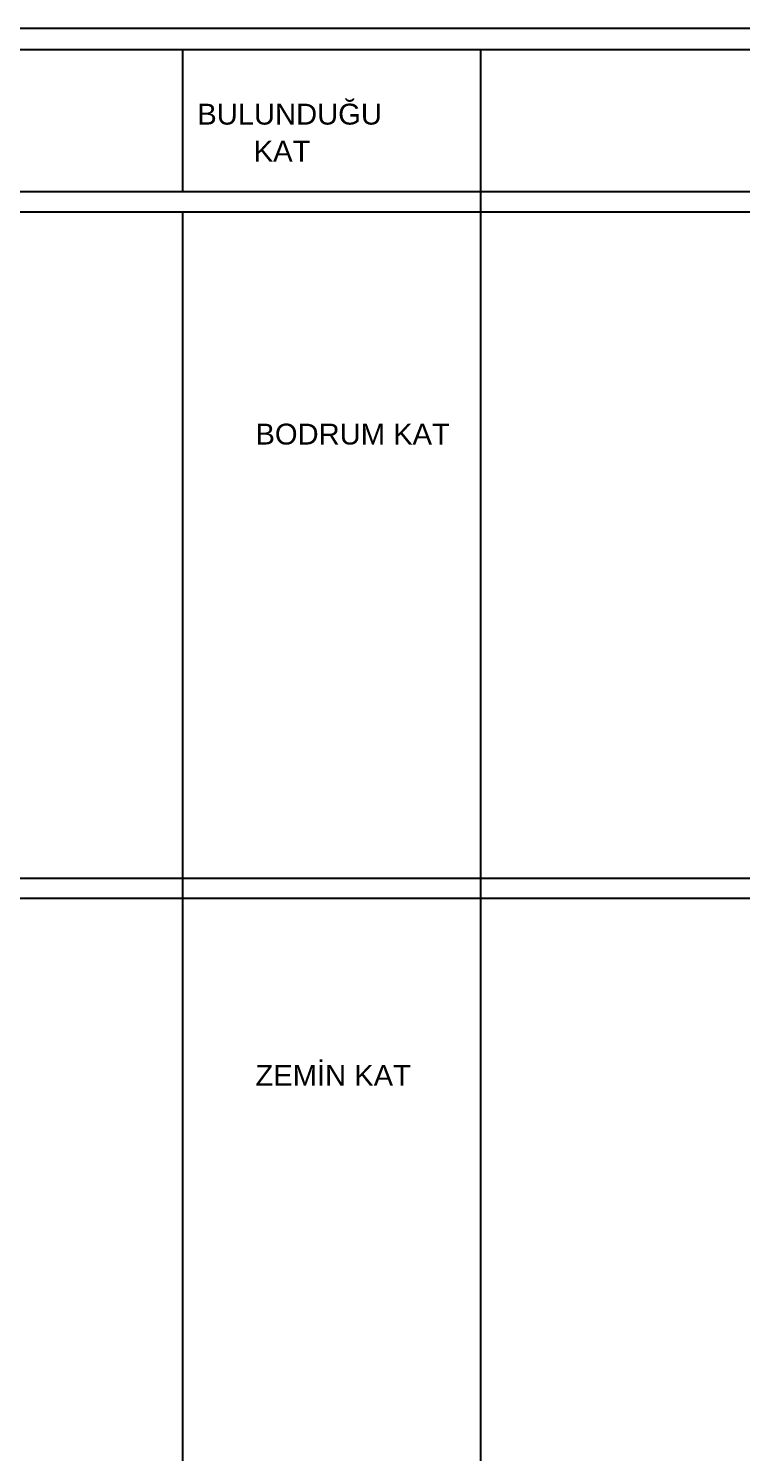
# Model space of a CAD drawing. Header units: millimetres. Extents: x 708 to 46452, y -4963 to 3960.
# Drawn here: x 5279.4 to 5512.6, y -3427 to -2961.2 of the extents above; entities that cross this region are included whole.
import ezdxf

# ---------------------------------------------------------------- set-up
doc = ezdxf.new("R2010")
doc.units = ezdxf.units.MM
doc.layers.add('YAZI', color=40, linetype='Continuous', lineweight=25)
doc.styles.add('YAZI', font='arial.ttf', dxfattribs={"height": 34})

msp = doc.modelspace()

# ---------------------------------------------------------------- linework, layer by layer
at = {"layer": 'YAZI'}
for p, q in [((6123.873, -2961.235), (5046.142, -2961.235)), ((6123.873, -2968.235), (5046.142, -2968.235)), ((5329.775, -2968.235), (5329.775, -3014.674)), ((5427.172, -2968.235), (5427.172, -3829.965)), ((6123.873, -3014.674), (5046.142, -3014.674)), ((6123.873, -3014.674), (5046.142, -3014.674)), ((6123.873, -3014.674), (5046.142, -3014.674)), ((6123.873, -3014.674), (5046.142, -3014.674)), ((6123.873, -3021.266), (5046.142, -3021.266)), ((6123.873, -3021.266), (5046.142, -3021.266)), ((5329.775, -3021.266), (5329.775, -3829.965)), ((6123.873, -3239.223), (5046.142, -3239.223)), ((6123.873, -3239.223), (5046.142, -3239.223)), ((6123.873, -3239.223), (5046.142, -3239.223)), ((6123.873, -3245.815), (5046.142, -3245.815)), ((6123.873, -3245.815), (5046.142, -3245.815)), ((5427.172, -3280.948), (5427.172, -3829.965))]:
    msp.add_line(p, q, dxfattribs=at)

# ---------------------------------------------------------------- texts
at = {"layer": 'YAZI', "style": 'YAZI'}
for s, p in [('BULUNDUĞU', (5334.588, -2992.664)), ('       KAT', (5334.498, -3004.749)), ('BODRUM KAT', (5353.613, -3097.305)), ('ZEMİN KAT', (5353.613, -3307.043))]:
    msp.add_text(s, height=6.8263, dxfattribs=at).set_placement(p)

doc.saveas('drawing.dxf')
